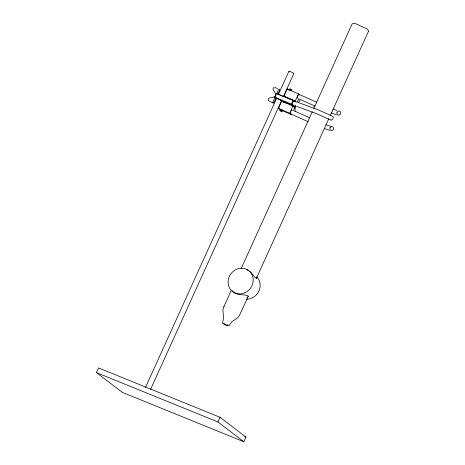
<?xml version="1.0" encoding="UTF-8"?>
<svg xmlns="http://www.w3.org/2000/svg" width="465" height="465" viewBox="0 0 465 465"><rect width="100%" height="100%" fill="white"/><g stroke="black" fill="none" stroke-linecap="round" stroke-linejoin="round"><path stroke-width="0.7" d="M227.385 324.692C229.658 326.965 221.398 322.751 224.136 323.495M295.223 105.77L295.037 111.553M223.991 306.418L222.875 310.207L223.624 317.926L222.52 323.076L225.107 324.82L228.757 325.901L231.907 321.681L237.104 318.182L239.26 315.811L248.281 296.257L247.909 295.589C242.614 294.2 235.418 295.647 231.832 290.369M368.402 31.463C368.937 28.423 363.636 27.999 361.968 26.441C359.044 25.935 355.051 21.96 352.168 23.855L313.794 108.455M145.51 387.403L276.634 98.342L281.581 100.585L280.529 100.376M293.299 73.441C294.705 73.453 289.271 70.883 289.038 71.447M248.281 296.257L246.985 297.891M96.418 372.593L98.539 367.92L220.061 417.303L245.962 437.077L243.84 441.75L122.318 392.367L96.418 372.593L217.94 421.976L243.84 441.75M276.634 98.76L274.658 97.249L276.396 93.424L293.084 100.202L294.967 101.643M274.96 97.481L273.333 101.068A1.68 0.639 -67.9 0 0 273.17 102.992L269.613 101.335M276.588 93.895L278.215 90.315A1.68 0.639 -67.9 0 1 279.43 89.193A1.68 0.639 -67.9 0 1 279.267 91.117L277.913 94.104M276.286 97.691L274.385 101.87A1.68 0.639 -67.9 0 1 273.17 102.992M288.928 71.244L278.343 94.575L278.913 94.622M150.457 389.647L281.581 100.585M283.313 96.755L293.868 73.487M280.36 109.781L278.471 108.339L281.732 101.155L292.967 106.055L294.386 107.142L294.955 105.892M285.527 97.325L283.999 96.156L287.26 88.972L298.495 93.872L299.495 94.982M283.261 102.323L283.528 101.736L293.229 105.474L291.346 104.032L274.658 97.249M291.346 104.032L293.084 100.202M282.342 110.647L291.59 114.681L289.707 113.245L292.967 106.055M296.653 102.143L295.234 101.062L298.495 93.872M293.345 110.809L295.694 105.642M297.152 102.416L298.914 98.539M223.903 306.627L231.378 290.137M241.161 268.584L312.294 111.763M249.717 271.362C252.443 273.24 253.634 276.692 256.372 278.419L328.924 118.494M330.121 115.849L368.495 31.26M217.94 421.976L220.061 417.303M256.372 278.419L256.407 277.117M275.501 96.069C273.995 98.121 266.451 97.04 268.363 100.376M298.402 102.224L299.983 100.742L299.71 99.539M294.304 105.026L293.485 105.334A1.755 1.721 -37.3 0 1 292.235 104.98M299.274 94.471L298.821 94.471L297.734 95.871L297.321 97.784L297.751 98.295M292.904 104.875L292.229 104.358L292.642 102.445L293.735 101.045L294.409 101.562M290.945 113.844L290.27 113.326L290.683 111.414L291.77 110.013L292.444 110.525M283.621 102.19L284.656 102.544M274.216 87.466C270.316 88.303 276.873 93.099 275.774 95.691A1.68 0.639 -67.9 0 1 275.972 95.313M275.048 87.623L277.681 88.49M336.468 114.704L331.254 112.943M331.156 126.416L325.942 124.661M329.418 130.247L324.204 128.485M336.707 110.432L332.992 109.118M289.399 90.053L291.224 90.884M298.245 102.509L317.909 109.705L332.277 116.157M296.513 106.34L316.171 113.53L330.539 119.982M291.212 89.669C294.194 90.565 286.789 87.507 290.916 89.547M279.395 94.784L282.871 96.418M280.325 100.434L283.528 101.736M244.613 436.53L245.962 437.077M281.598 110.083C284.801 111.245 278.314 108.304 281.302 109.949M288.143 98.458L291.416 99.876M292.729 100.446L295.345 101.579M293.078 106.572L294.386 107.142M283.999 96.156L295.234 101.062M278.471 108.339L289.707 113.245M299.396 94.523L316.95 102.347M290.608 113.89L308.161 121.72M300.088 99.423L315.212 106.177M294.775 111.135L309.899 117.889M287.126 97.9L286.289 97.493M284.824 102.178C289.027 103.916 281.924 100.388 284.539 102.038M284.958 102.678L285.498 102.951M289.34 71.645L289.782 71.901M287.969 98.069L286.085 97.377M246.729 269.584L248.705 270.752M277.053 98.743L276.605 98.406M287.26 88.972L288.672 90.053M276.396 93.424L277.384 94.18M281.732 101.155L282.749 101.934M269.107 100.946L268.718 100.196M332.864 116.459L333.236 116.837L332.969 118.622L331.731 120.156L330.755 119.906M256.756 276.861A13.235 12.16 -52.6 0 1 258.941 291.014A13.235 12.16 -52.6 0 1 246.595 299.257M329.941 127.765L330.086 129.857L330.871 130.555L331.882 130.735L333.533 129.514L333.388 127.422L332.609 126.724L331.592 126.544L329.941 127.765M336.991 112.222L337.137 114.32L337.921 115.012L338.933 115.192L340.583 113.977L340.438 111.879L339.659 111.182L338.642 111.001L336.991 112.222M279.831 110.542L282.104 111.606L279.831 110.542M244.793 292.81A13.235 12.16 -52.6 0 0 248.816 270.677A13.235 12.16 -52.6 0 0 228.28 279.732A13.235 12.16 -52.6 0 0 244.793 292.81"/></g></svg>
